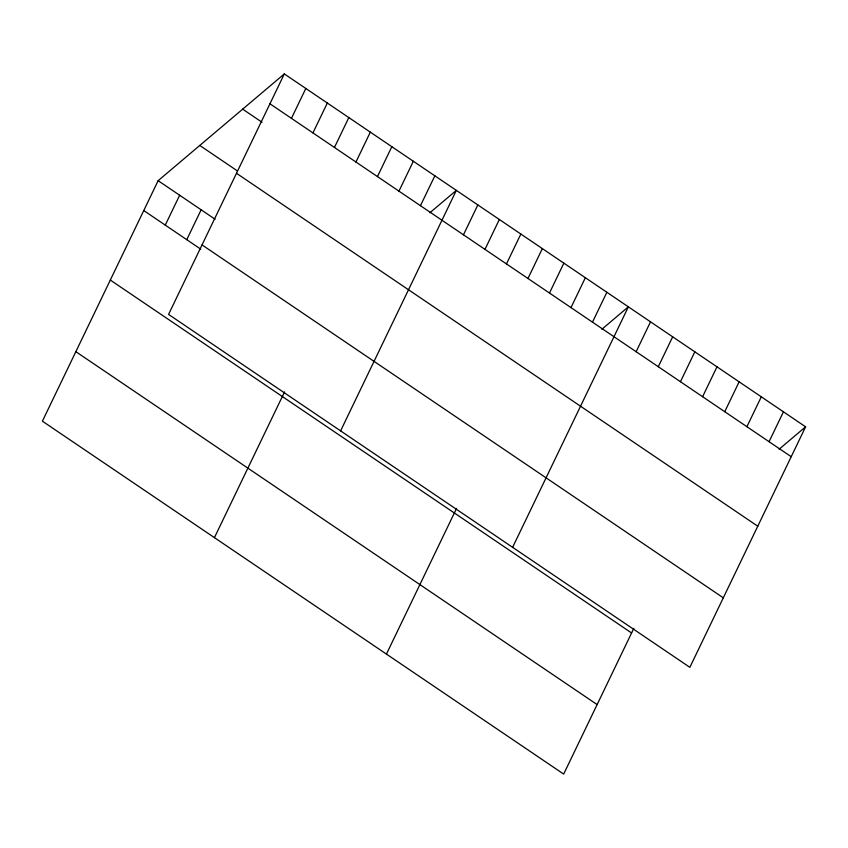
<?xml version="1.0" encoding="UTF-8"?>
<svg xmlns="http://www.w3.org/2000/svg" width="848" height="848" viewBox="0 0 848 848"><rect width="100%" height="100%" fill="white"/><g stroke="black" fill="none" stroke-linecap="round" stroke-linejoin="round"><path stroke-width="1.27" d="M284.324 73.914L168.572 314.407L689.859 667.323L805.6 426.82L284.324 73.914L158.141 180.677L42.4 421.18L563.676 774.086L633.827 628.347M165.265 225.123L179.649 195.241M186.772 239.677L201.146 209.795M291.447 118.349L305.821 88.468M312.944 132.903L327.328 103.021M334.451 147.467L348.825 117.586M355.948 162.021L370.332 132.14M377.455 176.575L391.829 146.704M214.427 537.643L284.568 391.893M398.952 191.139L413.336 161.258M420.46 205.693L434.844 175.812M340.599 430.869L456.341 190.376L429.841 212.795M463.464 234.811L477.848 204.93M484.971 249.365L499.345 219.484M506.468 263.929L520.852 234.048M527.975 278.483L542.349 248.602M549.472 293.037L563.856 263.156M386.444 654.094L456.584 508.355M570.98 307.601L585.364 277.72M592.476 322.155L606.861 292.274M512.616 547.331L628.368 306.828L601.868 329.257M636.138 351.708L650.522 321.827M658.292 366.707L672.676 336.826M680.446 381.706L694.83 351.825M702.6 396.705L716.984 366.824M724.754 411.704L739.138 381.823M746.908 426.703L761.292 396.822M769.062 441.702L783.446 411.821M779.1 449.239L805.6 426.82M269.94 103.795L791.216 456.701M242.676 109.148L262.032 122.25M199.778 145.443L237.408 170.925M236.486 173.299L757.773 526.205M158.141 180.677L215.127 219.261M202.025 244.902L723.302 597.819M143.768 210.558L200.743 249.142M110.314 280.063L631.59 632.979M75.854 351.676L597.13 704.582"/></g></svg>
